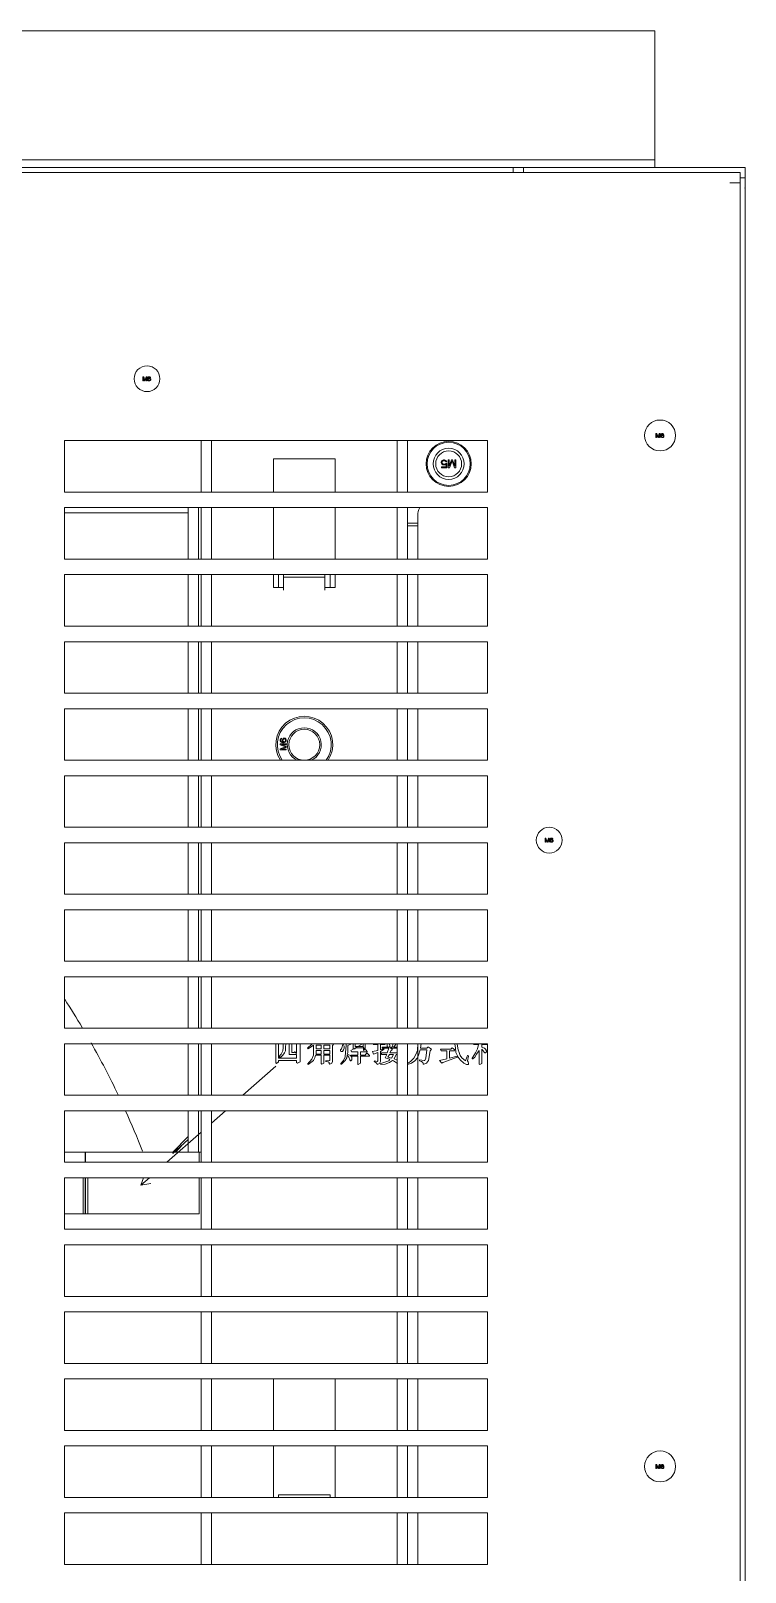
# Model space of a CAD drawing. Header units: inches. Extents: x -4705 to 38647, y 7098 to 31800.
# Drawn here: x 9031.9 to 9170.4, y 29132.1 to 29431.1 of the extents above; entities that cross this region are included whole.
import ezdxf

# ---------------------------------------------------------------- set-up
doc = ezdxf.new("R2010")
doc.units = ezdxf.units.IN
doc.header["$LTSCALE"] = 10
doc.header["$MEASUREMENT"] = 0
doc.layers.add('00_COMPONENTS', color=7, linetype='Continuous', lineweight=0)

msp = doc.modelspace()

# ---------------------------------------------------------------- linework, layer by layer
at = {"layer": '00_COMPONENTS', "color": 7, "linetype": 'Continuous'}
for p, q in [((9152.92, 29431.066), (8107.92, 29431.066)), ((9152.92, 29406.066), (9152.92, 29431.066)), ((8107.92, 29406.066), (9152.92, 29406.066)), ((9152.92, 29404.566), (9152.92, 29406.066)), ((8091.42, 29403.566), (9169.42, 29403.566)), ((9127.42, 29404.566), (8133.42, 29404.566)), ((9125.42, 29404.566), (9125.42, 29403.566)), ((9127.42, 29404.566), (9170.42, 29404.566)), ((9127.42, 29403.566), (9127.42, 29404.566)), ((9169.42, 28901.566), (9169.42, 29403.566)), ((9170.42, 29402.566), (9169.42, 29402.566)), ((9170.42, 27381.566), (9170.42, 29404.566)), ((9167.42, 29401.566), (9169.42, 29401.566)), ((9053.77, 29363.966), (9053.62, 29363.966)), ((9053.62, 29363.966), (9053.62, 29363.166)), ((9053.62, 29363.166), (9053.72, 29363.166)), ((9053.72, 29363.166), (9053.72, 29363.795)), ((9053.72, 29363.795), (9053.953, 29363.166)), ((9054.02, 29363.251), (9053.77, 29363.966)), ((9053.953, 29363.166), (9054.086, 29363.166)), ((9054.27, 29363.966), (9054.02, 29363.251)), ((9054.086, 29363.166), (9054.32, 29363.795)), ((9054.42, 29363.966), (9054.27, 29363.966)), ((9054.32, 29363.795), (9054.32, 29363.166)), ((9054.32, 29363.166), (9054.42, 29363.166)), ((9054.42, 29363.166), (9054.42, 29363.966)), ((9054.57, 29363.744), (9054.553, 29363.625)), ((9054.553, 29363.625), (9054.553, 29363.506)), ((9054.553, 29363.506), (9054.57, 29363.387)), ((9054.603, 29363.829), (9054.57, 29363.744)), ((9054.57, 29363.387), (9054.603, 29363.302)), ((9054.653, 29363.897), (9054.603, 29363.829)), ((9054.603, 29363.302), (9054.653, 29363.234)), ((9054.636, 29363.625), (9054.653, 29363.727)), ((9054.736, 29363.659), (9054.636, 29363.591)), ((9054.636, 29363.591), (9054.636, 29363.625)), ((9054.736, 29363.949), (9054.653, 29363.897)), ((9054.653, 29363.727), (9054.67, 29363.778)), ((9054.653, 29363.455), (9054.67, 29363.506)), ((9054.653, 29363.404), (9054.653, 29363.455)), ((9054.67, 29363.353), (9054.653, 29363.404)), ((9054.653, 29363.234), (9054.736, 29363.183)), ((9054.67, 29363.778), (9054.703, 29363.829)), ((9054.67, 29363.506), (9054.703, 29363.54)), ((9054.703, 29363.302), (9054.67, 29363.353)), ((9054.703, 29363.829), (9054.753, 29363.863)), ((9054.703, 29363.54), (9054.753, 29363.574)), ((9054.753, 29363.268), (9054.703, 29363.302)), ((9054.82, 29363.966), (9054.736, 29363.949)), ((9054.82, 29363.676), (9054.736, 29363.659)), ((9054.736, 29363.183), (9054.82, 29363.166)), ((9054.753, 29363.863), (9054.803, 29363.88)), ((9054.753, 29363.574), (9054.803, 29363.591)), ((9054.803, 29363.251), (9054.753, 29363.268)), ((9054.803, 29363.88), (9054.903, 29363.88)), ((9054.803, 29363.591), (9054.92, 29363.591)), ((9054.92, 29363.251), (9054.803, 29363.251)), ((9054.886, 29363.966), (9054.82, 29363.966)), ((9054.903, 29363.676), (9054.82, 29363.676)), ((9054.82, 29363.166), (9054.903, 29363.166)), ((9054.97, 29363.949), (9054.886, 29363.966)), ((9054.903, 29363.88), (9054.953, 29363.863)), ((9054.986, 29363.659), (9054.903, 29363.676)), ((9054.903, 29363.166), (9054.986, 29363.183)), ((9054.92, 29363.591), (9054.97, 29363.574)), ((9054.97, 29363.268), (9054.92, 29363.251)), ((9054.953, 29363.863), (9055.003, 29363.829)), ((9055.053, 29363.897), (9054.97, 29363.949)), ((9054.97, 29363.574), (9055.02, 29363.54)), ((9055.02, 29363.302), (9054.97, 29363.268)), ((9055.07, 29363.608), (9054.986, 29363.659)), ((9054.986, 29363.183), (9055.07, 29363.234)), ((9055.003, 29363.829), (9055.036, 29363.778)), ((9055.02, 29363.54), (9055.053, 29363.506)), ((9055.053, 29363.353), (9055.02, 29363.302)), ((9055.036, 29363.778), (9055.12, 29363.778)), ((9055.103, 29363.829), (9055.053, 29363.897)), ((9055.053, 29363.506), (9055.07, 29363.455)), ((9055.07, 29363.404), (9055.053, 29363.353)), ((9055.12, 29363.557), (9055.07, 29363.608)), ((9055.07, 29363.455), (9055.07, 29363.404)), ((9055.07, 29363.234), (9055.12, 29363.302)), ((9055.12, 29363.778), (9055.103, 29363.829)), ((9055.153, 29363.472), (9055.12, 29363.557)), ((9055.12, 29363.302), (9055.153, 29363.387)), ((9055.153, 29363.387), (9055.153, 29363.472)), ((9120.42, 29351.566), (9038.42, 29351.566)), ((9038.42, 29351.566), (9038.42, 29341.566)), ((9064.92, 29341.566), (9064.92, 29351.566)), ((9066.92, 29341.566), (9066.92, 29351.566)), ((9102.92, 29351.566), (9102.92, 29341.566)), ((9104.92, 29351.566), (9104.92, 29341.566)), ((9120.42, 29341.566), (9120.42, 29351.566)), ((9153.27, 29352.966), (9153.12, 29352.966)), ((9153.12, 29352.966), (9153.12, 29352.166)), ((9153.12, 29352.166), (9153.22, 29352.166)), ((9153.22, 29352.166), (9153.22, 29352.795)), ((9153.22, 29352.795), (9153.453, 29352.166)), ((9153.52, 29352.251), (9153.27, 29352.966)), ((9153.453, 29352.166), (9153.586, 29352.166)), ((9153.77, 29352.966), (9153.52, 29352.251)), ((9153.586, 29352.166), (9153.82, 29352.795)), ((9153.92, 29352.966), (9153.77, 29352.966)), ((9153.82, 29352.795), (9153.82, 29352.166)), ((9153.82, 29352.166), (9153.92, 29352.166)), ((9153.92, 29352.166), (9153.92, 29352.966)), ((9154.07, 29352.744), (9154.053, 29352.625)), ((9154.053, 29352.625), (9154.053, 29352.506)), ((9154.053, 29352.506), (9154.07, 29352.387)), ((9154.103, 29352.829), (9154.07, 29352.744)), ((9154.07, 29352.387), (9154.103, 29352.302)), ((9154.153, 29352.897), (9154.103, 29352.829)), ((9154.103, 29352.302), (9154.153, 29352.234)), ((9154.136, 29352.625), (9154.153, 29352.727)), ((9154.236, 29352.659), (9154.136, 29352.591)), ((9154.136, 29352.591), (9154.136, 29352.625)), ((9154.236, 29352.949), (9154.153, 29352.897)), ((9154.153, 29352.727), (9154.17, 29352.778)), ((9154.153, 29352.455), (9154.17, 29352.506)), ((9154.153, 29352.404), (9154.153, 29352.455)), ((9154.17, 29352.353), (9154.153, 29352.404)), ((9154.153, 29352.234), (9154.236, 29352.183)), ((9154.17, 29352.778), (9154.203, 29352.829)), ((9154.17, 29352.506), (9154.203, 29352.54)), ((9154.203, 29352.302), (9154.17, 29352.353)), ((9154.203, 29352.829), (9154.253, 29352.863)), ((9154.203, 29352.54), (9154.253, 29352.574)), ((9154.253, 29352.268), (9154.203, 29352.302)), ((9154.32, 29352.966), (9154.236, 29352.949)), ((9154.32, 29352.676), (9154.236, 29352.659)), ((9154.236, 29352.183), (9154.32, 29352.166)), ((9154.253, 29352.863), (9154.303, 29352.88)), ((9154.253, 29352.574), (9154.303, 29352.591)), ((9154.303, 29352.251), (9154.253, 29352.268)), ((9154.303, 29352.88), (9154.403, 29352.88)), ((9154.303, 29352.591), (9154.42, 29352.591)), ((9154.42, 29352.251), (9154.303, 29352.251)), ((9154.386, 29352.966), (9154.32, 29352.966)), ((9154.403, 29352.676), (9154.32, 29352.676)), ((9154.32, 29352.166), (9154.403, 29352.166)), ((9154.47, 29352.949), (9154.386, 29352.966)), ((9154.403, 29352.88), (9154.453, 29352.863)), ((9154.486, 29352.659), (9154.403, 29352.676)), ((9154.403, 29352.166), (9154.486, 29352.183)), ((9154.42, 29352.591), (9154.47, 29352.574)), ((9154.47, 29352.268), (9154.42, 29352.251)), ((9154.453, 29352.863), (9154.503, 29352.829)), ((9154.553, 29352.897), (9154.47, 29352.949)), ((9154.47, 29352.574), (9154.52, 29352.54)), ((9154.52, 29352.302), (9154.47, 29352.268)), ((9154.57, 29352.608), (9154.486, 29352.659)), ((9154.486, 29352.183), (9154.57, 29352.234)), ((9154.503, 29352.829), (9154.536, 29352.778)), ((9154.52, 29352.54), (9154.553, 29352.506)), ((9154.553, 29352.353), (9154.52, 29352.302)), ((9154.536, 29352.778), (9154.62, 29352.778)), ((9154.603, 29352.829), (9154.553, 29352.897)), ((9154.553, 29352.506), (9154.57, 29352.455)), ((9154.57, 29352.404), (9154.553, 29352.353)), ((9154.62, 29352.557), (9154.57, 29352.608)), ((9154.57, 29352.455), (9154.57, 29352.404)), ((9154.57, 29352.234), (9154.62, 29352.302)), ((9154.62, 29352.778), (9154.603, 29352.829)), ((9154.653, 29352.472), (9154.62, 29352.557)), ((9154.62, 29352.302), (9154.653, 29352.387)), ((9154.653, 29352.387), (9154.653, 29352.472)), ((9090.92, 29348.066), (9078.92, 29348.066)), ((9078.92, 29348.066), (9078.92, 29341.566)), ((9090.92, 29341.566), (9090.92, 29348.066)), ((9111.914, 29347.816), (9111.757, 29347.784)), ((9112.101, 29347.816), (9111.914, 29347.816)), ((9112.257, 29347.784), (9112.101, 29347.816)), ((9113.007, 29347.816), (9112.82, 29347.816)), ((9112.82, 29347.816), (9112.82, 29346.316)), ((9113.445, 29347.816), (9113.007, 29346.635)), ((9113.007, 29346.635), (9113.007, 29347.816)), ((9113.695, 29347.816), (9113.445, 29347.816)), ((9114.132, 29346.635), (9113.695, 29347.816)), ((9114.32, 29347.816), (9114.132, 29347.816)), ((9114.132, 29347.816), (9114.132, 29346.635)), ((9114.32, 29346.316), (9114.32, 29347.816)), ((9111.507, 29347.56), (9111.445, 29347.401)), ((9111.445, 29347.401), (9111.445, 29347.273)), ((9111.445, 29347.273), (9111.507, 29347.113)), ((9111.601, 29347.688), (9111.507, 29347.56)), ((9111.507, 29347.113), (9111.601, 29346.986)), ((9112.414, 29346.475), (9111.507, 29346.475)), ((9111.507, 29346.475), (9111.507, 29346.316)), ((9111.507, 29346.316), (9112.57, 29346.316)), ((9111.757, 29347.784), (9111.601, 29347.688)), ((9111.601, 29347.369), (9111.632, 29347.465)), ((9111.601, 29347.305), (9111.601, 29347.369)), ((9111.632, 29347.209), (9111.601, 29347.305)), ((9111.601, 29346.986), (9111.757, 29346.89)), ((9111.632, 29347.465), (9111.695, 29347.56)), ((9111.695, 29347.113), (9111.632, 29347.209)), ((9111.695, 29347.56), (9111.789, 29347.624)), ((9111.789, 29347.05), (9111.695, 29347.113)), ((9111.757, 29346.89), (9111.914, 29346.858)), ((9111.789, 29347.624), (9111.914, 29347.656)), ((9111.914, 29347.018), (9111.789, 29347.05)), ((9111.914, 29347.656), (9112.101, 29347.656)), ((9112.101, 29347.018), (9111.914, 29347.018)), ((9111.914, 29346.858), (9112.101, 29346.858)), ((9112.101, 29347.656), (9112.226, 29347.624)), ((9112.226, 29347.05), (9112.101, 29347.018)), ((9112.101, 29346.858), (9112.257, 29346.89)), ((9112.226, 29347.624), (9112.32, 29347.56)), ((9112.351, 29347.145), (9112.226, 29347.05)), ((9112.414, 29347.688), (9112.257, 29347.784)), ((9112.257, 29346.89), (9112.414, 29346.986)), ((9112.32, 29347.56), (9112.382, 29347.433)), ((9112.57, 29347.145), (9112.351, 29347.145)), ((9112.382, 29347.433), (9112.57, 29347.433)), ((9112.507, 29347.56), (9112.414, 29347.688)), ((9112.414, 29346.986), (9112.414, 29346.475)), ((9112.57, 29347.433), (9112.507, 29347.56)), ((9112.57, 29346.316), (9112.57, 29347.145)), ((9112.82, 29346.316), (9113.101, 29346.316)), ((9113.101, 29346.316), (9113.57, 29347.656)), ((9113.57, 29347.656), (9114.039, 29346.316)), ((9114.039, 29346.316), (9114.32, 29346.316)), ((9038.42, 29341.566), (9120.42, 29341.566)), ((9120.42, 29338.566), (9038.42, 29338.566)), ((9038.42, 29338.566), (9038.42, 29328.566)), ((9038.42, 29337.566), (9062.42, 29337.566)), ((9062.42, 29328.566), (9062.42, 29338.566)), ((9064.42, 29328.566), (9064.42, 29338.566)), ((9064.92, 29328.566), (9064.92, 29338.566)), ((9066.92, 29328.566), (9066.92, 29338.566)), ((9078.92, 29338.566), (9078.92, 29328.566)), ((9090.92, 29328.566), (9090.92, 29338.566)), ((9102.92, 29338.566), (9102.92, 29328.566)), ((9104.92, 29338.566), (9104.92, 29328.566)), ((9106.92, 29337.066), (9106.92, 29328.566)), ((9120.42, 29328.566), (9120.42, 29338.566)), ((9106.92, 29335.566), (9104.92, 29335.566)), ((9104.92, 29335.066), (9106.92, 29335.066)), ((9038.42, 29328.566), (9120.42, 29328.566)), ((9120.42, 29325.566), (9038.42, 29325.566)), ((9038.42, 29325.566), (9038.42, 29315.566)), ((9062.42, 29315.566), (9062.42, 29325.566)), ((9064.42, 29315.566), (9064.42, 29325.566)), ((9064.92, 29315.566), (9064.92, 29325.566)), ((9066.92, 29315.566), (9066.92, 29325.566)), ((9078.92, 29325.566), (9078.92, 29323.066)), ((9079.92, 29325.566), (9079.92, 29323.066)), ((9080.92, 29322.566), (9080.92, 29325.566)), ((9088.92, 29325.066), (9080.92, 29325.066)), ((9088.92, 29322.566), (9088.92, 29325.566)), ((9089.92, 29323.066), (9089.92, 29325.566)), ((9090.92, 29323.066), (9090.92, 29325.566)), ((9102.92, 29325.566), (9102.92, 29315.566)), ((9104.92, 29325.566), (9104.92, 29315.566)), ((9106.92, 29325.566), (9106.92, 29315.566)), ((9120.42, 29315.566), (9120.42, 29325.566)), ((9078.92, 29323.066), (9080.92, 29323.066)), ((9088.92, 29323.066), (9090.92, 29323.066)), ((9038.42, 29315.566), (9120.42, 29315.566)), ((9120.42, 29312.566), (9038.42, 29312.566)), ((9038.42, 29312.566), (9038.42, 29302.566)), ((9062.42, 29302.566), (9062.42, 29312.566)), ((9064.42, 29302.566), (9064.42, 29312.566)), ((9064.92, 29302.566), (9064.92, 29312.566)), ((9066.92, 29302.566), (9066.92, 29312.566)), ((9102.92, 29312.566), (9102.92, 29302.566)), ((9104.92, 29312.566), (9104.92, 29302.566)), ((9106.92, 29312.566), (9106.92, 29302.566)), ((9120.42, 29302.566), (9120.42, 29312.566)), ((9038.42, 29302.566), (9120.42, 29302.566)), ((9120.42, 29299.566), (9038.42, 29299.566)), ((9038.42, 29299.566), (9038.42, 29289.566)), ((9062.42, 29289.566), (9062.42, 29299.566)), ((9064.42, 29289.566), (9064.42, 29299.566)), ((9064.92, 29289.566), (9064.92, 29299.566)), ((9066.92, 29289.566), (9066.92, 29299.566)), ((9102.92, 29299.566), (9102.92, 29289.566)), ((9104.92, 29299.566), (9104.92, 29289.566)), ((9106.92, 29299.566), (9106.92, 29289.566)), ((9120.42, 29289.566), (9120.42, 29299.566)), ((9080.245, 29293.591), (9080.22, 29293.466)), ((9080.22, 29293.466), (9080.22, 29293.366)), ((9080.22, 29293.366), (9080.245, 29293.241)), ((9081.42, 29292.766), (9080.22, 29292.766)), ((9080.22, 29292.766), (9080.22, 29292.541)), ((9080.22, 29292.541), (9081.292, 29292.166)), ((9081.292, 29292.166), (9080.22, 29291.791)), ((9080.22, 29291.791), (9080.22, 29291.566)), ((9080.22, 29291.566), (9081.42, 29291.566)), ((9080.322, 29293.716), (9080.245, 29293.591)), ((9080.245, 29293.241), (9080.322, 29293.116)), ((9080.424, 29293.791), (9080.322, 29293.716)), ((9080.322, 29293.116), (9080.424, 29293.041)), ((9080.347, 29293.491), (9080.373, 29293.566)), ((9080.347, 29293.341), (9080.347, 29293.491)), ((9080.373, 29293.266), (9080.347, 29293.341)), ((9080.373, 29293.566), (9080.424, 29293.641)), ((9080.424, 29293.191), (9080.373, 29293.266)), ((9080.501, 29293.816), (9080.424, 29293.791)), ((9080.424, 29293.641), (9080.501, 29293.691)), ((9080.501, 29293.141), (9080.424, 29293.191)), ((9080.424, 29293.041), (9080.552, 29292.991)), ((9080.475, 29292.616), (9081.42, 29292.616)), ((9081.42, 29292.266), (9080.475, 29292.616)), ((9080.475, 29291.716), (9081.42, 29292.066)), ((9081.42, 29291.716), (9080.475, 29291.716)), ((9080.501, 29293.691), (9080.501, 29293.816)), ((9080.577, 29293.116), (9080.501, 29293.141)), ((9080.552, 29292.991), (9080.73, 29292.966)), ((9080.73, 29293.091), (9080.577, 29293.116)), ((9080.679, 29293.616), (9080.654, 29293.491)), ((9080.654, 29293.491), (9080.654, 29293.366)), ((9080.654, 29293.366), (9080.679, 29293.241)), ((9080.756, 29293.741), (9080.679, 29293.616)), ((9080.679, 29293.241), (9080.782, 29293.091)), ((9080.782, 29293.091), (9080.73, 29293.091)), ((9080.73, 29292.966), (9080.909, 29292.966)), ((9080.833, 29293.816), (9080.756, 29293.741)), ((9080.782, 29293.516), (9080.807, 29293.591)), ((9080.782, 29293.341), (9080.782, 29293.516)), ((9080.807, 29293.266), (9080.782, 29293.341)), ((9080.807, 29293.591), (9080.858, 29293.666)), ((9080.858, 29293.191), (9080.807, 29293.266)), ((9080.96, 29293.866), (9080.833, 29293.816)), ((9080.858, 29293.666), (9080.909, 29293.716)), ((9080.909, 29293.141), (9080.858, 29293.191)), ((9080.909, 29293.716), (9080.986, 29293.741)), ((9080.986, 29293.116), (9080.909, 29293.141)), ((9080.909, 29292.966), (9081.088, 29292.991)), ((9081.088, 29293.866), (9080.96, 29293.866)), ((9080.986, 29293.741), (9081.062, 29293.741)), ((9081.062, 29293.116), (9080.986, 29293.116)), ((9081.062, 29293.741), (9081.139, 29293.716)), ((9081.139, 29293.141), (9081.062, 29293.116)), ((9081.216, 29293.816), (9081.088, 29293.866)), ((9081.088, 29292.991), (9081.216, 29293.041)), ((9081.139, 29293.716), (9081.216, 29293.666)), ((9081.216, 29293.191), (9081.139, 29293.141)), ((9081.318, 29293.741), (9081.216, 29293.816)), ((9081.216, 29293.666), (9081.267, 29293.591)), ((9081.267, 29293.266), (9081.216, 29293.191)), ((9081.216, 29293.041), (9081.318, 29293.116)), ((9081.267, 29293.591), (9081.292, 29293.516)), ((9081.292, 29293.341), (9081.267, 29293.266)), ((9081.292, 29293.516), (9081.292, 29293.341)), ((9081.394, 29293.616), (9081.318, 29293.741)), ((9081.318, 29293.116), (9081.394, 29293.241)), ((9081.42, 29293.491), (9081.394, 29293.616)), ((9081.394, 29293.241), (9081.42, 29293.366)), ((9081.42, 29293.366), (9081.42, 29293.491)), ((9081.42, 29292.616), (9081.42, 29292.766)), ((9081.42, 29292.066), (9081.42, 29292.266)), ((9081.42, 29291.566), (9081.42, 29291.716)), ((9038.42, 29289.566), (9120.42, 29289.566)), ((9120.42, 29286.566), (9038.42, 29286.566)), ((9038.42, 29286.566), (9038.42, 29276.566)), ((9062.42, 29276.566), (9062.42, 29286.566)), ((9064.42, 29276.566), (9064.42, 29286.566)), ((9064.92, 29276.566), (9064.92, 29286.566)), ((9066.92, 29276.566), (9066.92, 29286.566)), ((9102.92, 29286.566), (9102.92, 29276.566)), ((9104.92, 29286.566), (9104.92, 29276.566)), ((9106.92, 29286.566), (9106.92, 29276.566)), ((9120.42, 29276.566), (9120.42, 29286.566)), ((9038.42, 29276.566), (9120.42, 29276.566)), ((9120.42, 29273.566), (9038.42, 29273.566)), ((9038.42, 29273.566), (9038.42, 29263.566)), ((9062.42, 29263.566), (9062.42, 29273.566)), ((9064.42, 29263.566), (9064.42, 29273.566)), ((9064.92, 29263.566), (9064.92, 29273.566)), ((9066.92, 29263.566), (9066.92, 29273.566)), ((9102.92, 29273.566), (9102.92, 29263.566)), ((9104.92, 29273.566), (9104.92, 29263.566)), ((9106.92, 29273.566), (9106.92, 29263.566)), ((9120.42, 29263.566), (9120.42, 29273.566)), ((9131.77, 29274.466), (9131.62, 29274.466)), ((9131.62, 29274.466), (9131.62, 29273.666)), ((9131.62, 29273.666), (9131.72, 29273.666)), ((9131.72, 29273.666), (9131.72, 29274.295)), ((9131.72, 29274.295), (9131.953, 29273.666)), ((9132.02, 29273.751), (9131.77, 29274.466)), ((9131.953, 29273.666), (9132.086, 29273.666)), ((9132.27, 29274.466), (9132.02, 29273.751)), ((9132.086, 29273.666), (9132.32, 29274.295)), ((9132.42, 29274.466), (9132.27, 29274.466)), ((9132.32, 29274.295), (9132.32, 29273.666)), ((9132.32, 29273.666), (9132.42, 29273.666)), ((9132.42, 29273.666), (9132.42, 29274.466)), ((9132.57, 29274.244), (9132.553, 29274.125)), ((9132.553, 29274.125), (9132.553, 29274.006)), ((9132.553, 29274.006), (9132.57, 29273.887)), ((9132.603, 29274.329), (9132.57, 29274.244)), ((9132.57, 29273.887), (9132.603, 29273.802)), ((9132.653, 29274.397), (9132.603, 29274.329)), ((9132.603, 29273.802), (9132.653, 29273.734)), ((9132.636, 29274.125), (9132.653, 29274.227)), ((9132.736, 29274.159), (9132.636, 29274.091)), ((9132.636, 29274.091), (9132.636, 29274.125)), ((9132.736, 29274.449), (9132.653, 29274.397)), ((9132.653, 29274.227), (9132.67, 29274.278)), ((9132.653, 29273.955), (9132.67, 29274.006)), ((9132.653, 29273.904), (9132.653, 29273.955)), ((9132.67, 29273.853), (9132.653, 29273.904)), ((9132.653, 29273.734), (9132.736, 29273.683)), ((9132.67, 29274.278), (9132.703, 29274.329)), ((9132.67, 29274.006), (9132.703, 29274.04)), ((9132.703, 29273.802), (9132.67, 29273.853)), ((9132.703, 29274.329), (9132.753, 29274.363)), ((9132.703, 29274.04), (9132.753, 29274.074)), ((9132.753, 29273.768), (9132.703, 29273.802)), ((9132.82, 29274.466), (9132.736, 29274.449)), ((9132.82, 29274.176), (9132.736, 29274.159)), ((9132.736, 29273.683), (9132.82, 29273.666)), ((9132.753, 29274.363), (9132.803, 29274.38)), ((9132.753, 29274.074), (9132.803, 29274.091)), ((9132.803, 29273.751), (9132.753, 29273.768)), ((9132.803, 29274.38), (9132.903, 29274.38)), ((9132.803, 29274.091), (9132.92, 29274.091)), ((9132.92, 29273.751), (9132.803, 29273.751)), ((9132.886, 29274.466), (9132.82, 29274.466)), ((9132.903, 29274.176), (9132.82, 29274.176)), ((9132.82, 29273.666), (9132.903, 29273.666)), ((9132.97, 29274.449), (9132.886, 29274.466)), ((9132.903, 29274.38), (9132.953, 29274.363)), ((9132.986, 29274.159), (9132.903, 29274.176)), ((9132.903, 29273.666), (9132.986, 29273.683)), ((9132.92, 29274.091), (9132.97, 29274.074)), ((9132.97, 29273.768), (9132.92, 29273.751)), ((9132.953, 29274.363), (9133.003, 29274.329)), ((9133.053, 29274.397), (9132.97, 29274.449)), ((9132.97, 29274.074), (9133.02, 29274.04)), ((9133.02, 29273.802), (9132.97, 29273.768)), ((9133.07, 29274.108), (9132.986, 29274.159)), ((9132.986, 29273.683), (9133.07, 29273.734)), ((9133.003, 29274.329), (9133.036, 29274.278)), ((9133.02, 29274.04), (9133.053, 29274.006)), ((9133.053, 29273.853), (9133.02, 29273.802)), ((9133.036, 29274.278), (9133.12, 29274.278)), ((9133.103, 29274.329), (9133.053, 29274.397)), ((9133.053, 29274.006), (9133.07, 29273.955)), ((9133.07, 29273.904), (9133.053, 29273.853)), ((9133.12, 29274.057), (9133.07, 29274.108)), ((9133.07, 29273.955), (9133.07, 29273.904)), ((9133.07, 29273.734), (9133.12, 29273.802)), ((9133.12, 29274.278), (9133.103, 29274.329)), ((9133.153, 29273.972), (9133.12, 29274.057)), ((9133.12, 29273.802), (9133.153, 29273.887)), ((9133.153, 29273.887), (9133.153, 29273.972)), ((9038.42, 29263.566), (9120.42, 29263.566)), ((9120.42, 29260.566), (9038.42, 29260.566)), ((9038.42, 29260.566), (9038.42, 29250.566)), ((9062.42, 29250.566), (9062.42, 29260.566)), ((9064.42, 29250.566), (9064.42, 29260.566)), ((9064.92, 29250.566), (9064.92, 29260.566)), ((9066.92, 29250.566), (9066.92, 29260.566)), ((9102.92, 29260.566), (9102.92, 29250.566)), ((9104.92, 29260.566), (9104.92, 29250.566)), ((9106.92, 29260.566), (9106.92, 29250.566)), ((9120.42, 29250.566), (9120.42, 29260.566)), ((9038.42, 29250.566), (9120.42, 29250.566)), ((9120.42, 29247.566), (9038.42, 29247.566)), ((9038.42, 29247.566), (9038.42, 29237.566)), ((9062.42, 29237.566), (9062.42, 29247.566)), ((9064.42, 29237.566), (9064.42, 29247.566)), ((9064.92, 29237.566), (9064.92, 29247.566)), ((9066.92, 29237.566), (9066.92, 29247.566)), ((9102.92, 29247.566), (9102.92, 29237.566)), ((9104.92, 29247.566), (9104.92, 29237.566)), ((9106.92, 29247.566), (9106.92, 29237.566)), ((9120.42, 29237.566), (9120.42, 29247.566)), ((9038.42, 29237.566), (9120.42, 29237.566)), ((9120.42, 29234.566), (9038.42, 29234.566)), ((9038.42, 29234.566), (9038.42, 29224.566)), ((9062.42, 29224.566), (9062.42, 29234.566)), ((9064.42, 29224.566), (9064.42, 29234.566)), ((9064.92, 29224.566), (9064.92, 29234.566)), ((9066.92, 29224.566), (9066.92, 29234.566)), ((9079.42, 29230.83), (9079.42, 29234.566)), ((9079.932, 29231.751), (9079.932, 29234.566)), ((9080.853, 29233.799), (9080.853, 29234.566)), ((9081.263, 29233.901), (9081.314, 29234.566)), ((9081.979, 29234.566), (9081.979, 29232.57)), ((9082.491, 29232.877), (9082.491, 29234.566)), ((9083.413, 29234.566), (9083.413, 29232.673)), ((9084.129, 29234.566), (9084.129, 29231.035)), ((9085.563, 29233.697), (9086.382, 29234.516)), ((9086.689, 29234.311), (9085.665, 29233.594)), ((9086.689, 29232.366), (9086.689, 29234.311)), ((9087.201, 29234.311), (9088.225, 29234.311)), ((9087.201, 29233.594), (9087.201, 29234.311)), ((9088.225, 29234.311), (9088.225, 29233.594)), ((9088.736, 29234.311), (9089.863, 29234.311)), ((9088.736, 29233.594), (9088.736, 29234.311)), ((9089.863, 29234.311), (9089.863, 29233.594)), ((9090.579, 29234.413), (9090.375, 29234.208)), ((9090.375, 29234.208), (9090.375, 29231.137)), ((9092.217, 29233.799), (9092.422, 29234.413)), ((9092.422, 29234.618), (9092.627, 29234.106)), ((9092.934, 29232.877), (9093.036, 29234.208)), ((9093.036, 29234.208), (9093.019, 29234.566)), ((9093.958, 29234.516), (9093.344, 29234.208)), ((9093.344, 29234.208), (9093.344, 29232.877)), ((9093.958, 29233.287), (9096.22, 29234.566)), ((9094.367, 29233.492), (9094.367, 29234.566)), ((9094.777, 29234.004), (9094.777, 29234.618)), ((9096.313, 29234.618), (9096.415, 29233.287)), ((9096.313, 29234.618), (9096.313, 29234.004)), ((9096.722, 29234.566), (9096.722, 29233.799)), ((9099.179, 29234.413), (9098.258, 29234.413)), ((9099.179, 29233.287), (9099.179, 29234.413)), ((9100.613, 29234.413), (9099.691, 29234.413)), ((9099.691, 29234.413), (9099.691, 29233.389)), ((9101.022, 29234.004), (9101.022, 29234.413)), ((9101.432, 29234.413), (9101.534, 29234.208)), ((9101.534, 29234.208), (9101.432, 29233.901)), ((9101.944, 29233.901), (9102.185, 29234.566)), ((9102.66, 29234.413), (9102.251, 29233.901)), ((9102.92, 29234.566), (9102.92, 29224.566)), ((9104.92, 29234.566), (9104.92, 29224.566)), ((9106.858, 29233.287), (9106.96, 29234.618)), ((9106.92, 29234.566), (9106.92, 29224.566)), ((9107.575, 29234.618), (9107.472, 29233.697)), ((9114.229, 29233.799), (9114.127, 29234.516)), ((9114.536, 29234.516), (9114.741, 29233.389)), ((9118.734, 29234.413), (9117.71, 29234.413)), ((9118.529, 29233.594), (9118.734, 29234.413)), ((9120.372, 29234.413), (9119.348, 29234.413)), ((9119.348, 29234.413), (9119.348, 29233.901)), ((9120.42, 29224.566), (9120.42, 29234.566)), ((9079.932, 29231.956), (9080.444, 29232.57)), ((9079.932, 29231.956), (9080.341, 29231.956)), ((9083.413, 29231.751), (9079.932, 29231.751)), ((9083.413, 29231.342), (9079.932, 29231.342)), ((9079.932, 29231.342), (9079.932, 29231.035)), ((9080.341, 29231.956), (9080.751, 29232.366)), ((9080.444, 29232.57), (9080.751, 29233.185)), ((9080.751, 29233.185), (9080.853, 29233.799)), ((9080.751, 29232.366), (9081.058, 29232.775)), ((9081.058, 29232.775), (9081.263, 29233.185)), ((9081.263, 29233.185), (9081.263, 29233.901)), ((9081.979, 29232.57), (9082.082, 29232.468)), ((9082.082, 29232.468), (9083.413, 29232.468)), ((9083.003, 29232.877), (9082.491, 29232.877)), ((9083.106, 29232.98), (9083.003, 29232.98)), ((9083.003, 29232.98), (9083.003, 29232.877)), ((9083.413, 29232.673), (9083.106, 29232.98)), ((9083.413, 29232.468), (9083.413, 29231.751)), ((9083.413, 29230.932), (9083.413, 29231.342)), ((9085.665, 29233.594), (9085.563, 29233.697)), ((9085.563, 29230.625), (9086.382, 29231.547)), ((9086.689, 29231.342), (9085.665, 29230.523)), ((9086.382, 29231.547), (9086.689, 29232.366)), ((9086.996, 29231.854), (9086.689, 29231.342)), ((9087.098, 29232.366), (9086.996, 29231.854)), ((9088.225, 29232.366), (9087.098, 29232.366)), ((9088.225, 29233.594), (9087.201, 29233.594)), ((9087.201, 29233.287), (9088.225, 29233.287)), ((9087.201, 29232.57), (9087.201, 29233.287)), ((9088.225, 29232.57), (9087.201, 29232.57)), ((9088.225, 29233.287), (9088.225, 29232.57)), ((9088.225, 29230.727), (9088.225, 29232.366)), ((9089.863, 29233.594), (9088.736, 29233.594)), ((9088.736, 29233.287), (9089.863, 29233.287)), ((9088.736, 29232.57), (9088.736, 29233.287)), ((9089.863, 29232.57), (9088.736, 29232.57)), ((9089.863, 29232.366), (9088.736, 29232.366)), ((9088.736, 29232.366), (9088.736, 29230.83)), ((9089.044, 29231.239), (9089.146, 29231.239)), ((9089.146, 29231.137), (9089.044, 29231.239)), ((9089.146, 29231.239), (9089.76, 29231.342)), ((9089.76, 29231.342), (9089.863, 29231.342)), ((9089.863, 29233.287), (9089.863, 29232.57)), ((9089.863, 29231.342), (9089.863, 29232.366)), ((9091.91, 29233.389), (9092.115, 29233.594)), ((9091.91, 29233.287), (9091.91, 29233.389)), ((9092.013, 29233.082), (9091.91, 29233.287)), ((9092.32, 29233.082), (9092.013, 29233.082)), ((9092.013, 29230.727), (9092.525, 29231.342)), ((9092.115, 29233.594), (9092.217, 29233.799)), ((9092.832, 29231.342), (9092.115, 29230.625)), ((9092.525, 29233.389), (9092.32, 29233.082)), ((9092.627, 29233.697), (9092.525, 29233.389)), ((9092.525, 29231.342), (9092.832, 29232.058)), ((9092.627, 29234.106), (9092.627, 29233.697)), ((9092.832, 29232.058), (9092.934, 29232.877)), ((9093.139, 29231.854), (9092.832, 29231.342)), ((9093.241, 29232.366), (9093.139, 29231.854)), ((9093.344, 29232.877), (9093.241, 29232.57)), ((9093.241, 29232.57), (9093.856, 29232.263)), ((9093.548, 29231.956), (9093.241, 29232.366)), ((9093.753, 29231.444), (9093.548, 29231.956)), ((9093.856, 29231.239), (9093.753, 29231.444)), ((9093.856, 29232.263), (9094.163, 29231.956)), ((9093.958, 29231.239), (9093.856, 29231.239)), ((9094.06, 29232.98), (9093.958, 29233.287)), ((9093.958, 29232.366), (9095.289, 29232.366)), ((9094.06, 29232.161), (9093.958, 29232.366)), ((9094.163, 29231.444), (9093.958, 29231.239)), ((9095.289, 29232.98), (9094.06, 29232.98)), ((9095.289, 29232.161), (9094.06, 29232.161)), ((9094.163, 29231.956), (9094.163, 29231.444)), ((9094.777, 29233.594), (9094.367, 29233.492)), ((9096.313, 29234.004), (9094.777, 29234.004)), ((9096.313, 29233.799), (9094.777, 29233.799)), ((9094.777, 29233.799), (9094.777, 29233.594)), ((9095.289, 29232.366), (9095.289, 29232.98)), ((9095.289, 29230.625), (9095.289, 29232.161)), ((9097.132, 29232.98), (9095.801, 29232.98)), ((9095.801, 29232.98), (9095.801, 29232.366)), ((9095.801, 29232.366), (9096.722, 29232.366)), ((9097.541, 29232.161), (9095.801, 29232.161)), ((9095.801, 29232.161), (9095.801, 29230.83)), ((9096.313, 29233.697), (9096.313, 29233.799)), ((9096.415, 29233.594), (9096.313, 29233.697)), ((9096.722, 29233.799), (9096.415, 29233.594)), ((9096.415, 29233.287), (9096.722, 29233.594)), ((9096.722, 29233.594), (9097.132, 29233.082)), ((9096.722, 29232.366), (9097.029, 29232.775)), ((9097.029, 29232.775), (9097.541, 29232.263)), ((9097.132, 29233.082), (9097.132, 29232.98)), ((9097.541, 29232.263), (9097.541, 29232.161)), ((9098.156, 29233.082), (9099.179, 29233.287)), ((9098.36, 29232.57), (9098.156, 29233.082)), ((9099.179, 29232.877), (9098.36, 29232.57)), ((9098.463, 29231.137), (9098.565, 29231.239)), ((9098.565, 29231.239), (9099.077, 29231.137)), ((9099.077, 29231.137), (9099.179, 29231.239)), ((9099.179, 29231.239), (9099.179, 29232.877)), ((9099.691, 29233.389), (9100.306, 29233.594)), ((9100.408, 29233.492), (9099.691, 29233.082)), ((9099.691, 29233.082), (9099.691, 29231.137)), ((9099.794, 29230.727), (9101.329, 29231.239)), ((9099.896, 29232.775), (9101.022, 29232.775)), ((9099.896, 29232.468), (9099.896, 29232.775)), ((9100.92, 29232.468), (9099.896, 29232.468)), ((9099.998, 29233.901), (9101.944, 29233.901)), ((9099.998, 29233.697), (9099.998, 29233.901)), ((9101.329, 29233.697), (9099.998, 29233.697)), ((9100.306, 29233.594), (9100.408, 29233.492)), ((9100.613, 29231.854), (9100.92, 29232.468)), ((9101.534, 29231.547), (9100.613, 29231.854)), ((9101.125, 29233.901), (9101.022, 29234.004)), ((9101.022, 29232.775), (9101.329, 29233.697)), ((9101.125, 29231.956), (9101.432, 29232.468)), ((9101.841, 29231.751), (9101.125, 29231.956)), ((9101.329, 29231.239), (9101.534, 29231.547)), ((9101.432, 29232.468), (9102.251, 29232.468)), ((9102.046, 29231.342), (9101.432, 29230.932)), ((9101.739, 29233.287), (9101.534, 29232.775)), ((9101.534, 29232.775), (9102.967, 29232.775)), ((9102.92, 29233.697), (9101.636, 29233.697)), ((9101.636, 29233.697), (9101.944, 29233.492)), ((9101.944, 29233.389), (9101.739, 29233.287)), ((9102.251, 29232.468), (9101.841, 29231.751)), ((9101.944, 29233.492), (9101.944, 29233.389)), ((9102.251, 29231.239), (9102.046, 29231.342)), ((9102.251, 29233.901), (9102.967, 29233.901)), ((9102.967, 29230.727), (9102.251, 29231.239)), ((9102.763, 29232.468), (9102.353, 29231.649)), ((9102.353, 29231.649), (9102.92, 29231.366)), ((9102.92, 29232.468), (9102.763, 29232.468)), ((9105.527, 29231.137), (9106.141, 29231.751)), ((9106.346, 29231.239), (9105.732, 29230.83)), ((9106.141, 29231.751), (9106.551, 29232.468)), ((9106.858, 29231.854), (9106.346, 29231.239)), ((9106.551, 29232.468), (9106.858, 29233.287)), ((9107.063, 29232.366), (9106.858, 29231.854)), ((9107.37, 29233.389), (9107.063, 29232.366)), ((9107.267, 29231.444), (9108.189, 29231.342)), ((9107.267, 29231.239), (9107.267, 29231.444)), ((9107.677, 29231.137), (9107.267, 29231.239)), ((9108.701, 29233.389), (9107.37, 29233.389)), ((9107.472, 29233.697), (9108.701, 29233.697)), ((9108.189, 29231.342), (9108.291, 29231.342)), ((9108.291, 29231.342), (9108.394, 29231.444)), ((9108.394, 29231.444), (9108.496, 29231.751)), ((9108.496, 29231.751), (9108.701, 29233.389)), ((9108.701, 29233.697), (9108.906, 29233.901)), ((9109.008, 29231.342), (9108.803, 29231.035)), ((9108.906, 29233.901), (9109.008, 29233.901)), ((9109.008, 29233.901), (9109.622, 29233.492)), ((9109.315, 29233.185), (9109.008, 29231.342)), ((9109.622, 29233.492), (9109.315, 29233.185)), ((9111.158, 29231.342), (9112.591, 29231.649)), ((9111.567, 29230.83), (9111.158, 29231.342)), ((9111.363, 29233.492), (9113.308, 29233.492)), ((9111.465, 29233.185), (9111.363, 29233.492)), ((9112.591, 29233.185), (9111.465, 29233.185)), ((9112.694, 29231.239), (9111.772, 29230.932)), ((9112.591, 29231.649), (9112.591, 29233.185)), ((9114.536, 29231.956), (9112.694, 29231.239)), ((9114.025, 29233.185), (9113.103, 29233.185)), ((9113.103, 29233.185), (9113.103, 29231.751)), ((9113.103, 29231.751), (9114.536, 29232.161)), ((9113.308, 29233.492), (9113.615, 29233.799)), ((9113.615, 29233.799), (9114.127, 29233.389)), ((9114.127, 29233.389), (9114.025, 29233.185)), ((9114.332, 29232.877), (9114.229, 29233.799)), ((9114.741, 29231.956), (9114.332, 29232.877)), ((9114.536, 29232.161), (9114.639, 29232.058)), ((9114.639, 29232.058), (9114.536, 29231.956)), ((9114.741, 29233.389), (9114.946, 29232.877)), ((9115.151, 29231.444), (9114.741, 29231.956)), ((9114.946, 29232.877), (9115.151, 29232.263)), ((9115.151, 29232.263), (9115.458, 29231.854)), ((9115.867, 29230.83), (9115.151, 29231.444)), ((9115.458, 29231.854), (9116.175, 29231.239)), ((9116.175, 29231.239), (9116.584, 29232.263)), ((9116.584, 29232.263), (9116.686, 29232.263)), ((9116.789, 29232.161), (9116.584, 29231.239)), ((9116.584, 29231.239), (9116.686, 29231.035)), ((9116.686, 29232.263), (9116.789, 29232.161)), ((9117.506, 29231.751), (9118.12, 29232.775)), ((9117.506, 29231.649), (9117.506, 29231.751)), ((9117.608, 29231.649), (9117.506, 29231.649)), ((9118.017, 29231.956), (9117.608, 29231.649)), ((9118.325, 29232.57), (9118.017, 29231.956)), ((9118.12, 29232.775), (9118.529, 29233.594)), ((9118.836, 29233.287), (9118.325, 29232.57)), ((9118.836, 29230.625), (9118.836, 29233.287)), ((9119.348, 29233.901), (9119.86, 29233.697)), ((9119.553, 29233.287), (9119.348, 29233.492)), ((9119.348, 29233.492), (9119.348, 29230.727)), ((9119.86, 29232.877), (9119.553, 29233.287)), ((9119.86, 29233.697), (9120.065, 29233.492)), ((9119.963, 29232.775), (9119.86, 29232.877)), ((9120.065, 29232.775), (9119.963, 29232.775)), ((9120.065, 29233.492), (9120.27, 29233.185)), ((9120.27, 29232.98), (9120.065, 29232.775)), ((9120.27, 29233.185), (9120.27, 29232.98)), ((9073.018, 29224.566), (9079.42, 29230.216)), ((9079.522, 29230.727), (9079.42, 29230.83)), ((9079.932, 29231.035), (9079.522, 29230.727)), ((9083.617, 29230.83), (9083.413, 29230.932)), ((9084.129, 29231.035), (9083.617, 29230.83)), ((9085.665, 29230.625), (9085.563, 29230.625)), ((9085.665, 29230.523), (9085.665, 29230.625)), ((9088.327, 29230.625), (9088.225, 29230.727)), ((9088.736, 29230.83), (9088.327, 29230.625)), ((9089.556, 29231.035), (9089.146, 29231.137)), ((9089.76, 29230.932), (9089.556, 29231.035)), ((9089.76, 29230.727), (9089.76, 29230.932)), ((9089.863, 29230.625), (9089.76, 29230.727)), ((9090.272, 29230.83), (9089.863, 29230.625)), ((9090.375, 29231.137), (9090.272, 29230.83)), ((9092.013, 29230.625), (9092.013, 29230.727)), ((9092.115, 29230.625), (9092.013, 29230.625)), ((9095.391, 29230.523), (9095.289, 29230.625)), ((9095.801, 29230.83), (9095.391, 29230.523)), ((9098.77, 29230.932), (9098.463, 29231.137)), ((9098.975, 29230.727), (9098.77, 29230.932)), ((9099.077, 29230.523), (9098.975, 29230.727)), ((9099.486, 29230.727), (9099.077, 29230.523)), ((9099.691, 29231.137), (9099.486, 29230.727)), ((9099.691, 29230.727), (9099.794, 29230.727)), ((9099.794, 29230.625), (9099.691, 29230.727)), ((9100.613, 29230.625), (9099.794, 29230.523)), ((9099.794, 29230.523), (9099.794, 29230.625)), ((9101.432, 29230.932), (9100.613, 29230.625)), ((9105.732, 29230.83), (9104.913, 29230.523)), ((9104.92, 29230.758), (9105.527, 29231.137)), ((9107.882, 29230.932), (9107.677, 29231.137)), ((9107.984, 29230.727), (9107.882, 29230.932)), ((9107.984, 29230.625), (9107.984, 29230.727)), ((9108.086, 29230.625), (9107.984, 29230.625)), ((9108.598, 29230.83), (9108.086, 29230.625)), ((9108.803, 29231.035), (9108.598, 29230.83)), ((9111.772, 29230.932), (9111.567, 29230.83)), ((9116.379, 29230.523), (9115.867, 29230.83)), ((9116.686, 29230.523), (9116.379, 29230.523)), ((9116.686, 29231.035), (9116.789, 29230.727)), ((9116.789, 29230.625), (9116.686, 29230.523)), ((9116.789, 29230.727), (9116.789, 29230.625)), ((9118.939, 29230.523), (9118.836, 29230.625)), ((9119.348, 29230.727), (9118.939, 29230.523)), ((9038.42, 29224.566), (9120.42, 29224.566)), ((9120.42, 29221.566), (9038.42, 29221.566)), ((9038.42, 29221.566), (9038.42, 29211.566)), ((9062.42, 29213.566), (9062.42, 29221.566)), ((9064.42, 29213.566), (9064.42, 29221.566)), ((9064.92, 29211.566), (9064.92, 29221.566)), ((9066.92, 29219.184), (9069.619, 29221.566)), ((9066.92, 29211.566), (9066.92, 29221.566)), ((9102.92, 29221.566), (9102.92, 29211.566)), ((9104.92, 29221.566), (9104.92, 29211.566)), ((9106.92, 29221.566), (9106.92, 29211.566)), ((9120.42, 29211.566), (9120.42, 29221.566)), ((9058.288, 29211.566), (9064.92, 29217.419)), ((9062.42, 29216.566), (9059.42, 29213.566)), ((9042.42, 29213.566), (9038.42, 29213.566)), ((9042.42, 29213.566), (9042.52, 29213.566)), ((9042.42, 29211.566), (9042.42, 29213.566)), ((9059.42, 29213.566), (9042.52, 29213.566)), ((9042.52, 29213.566), (9042.52, 29211.566)), ((9062.42, 29215.964), (9059.42, 29213.292)), ((9059.42, 29213.292), (9059.42, 29213.566)), ((9062.42, 29213.566), (9059.727, 29213.566)), ((9061.15, 29214.834), (9060.021, 29213.565)), ((9064.42, 29213.566), (9062.42, 29213.566)), ((9064.42, 29213.566), (9064.92, 29213.566)), ((9064.52, 29213.566), (9064.52, 29211.566)), ((9038.42, 29211.566), (9120.42, 29211.566)), ((9120.42, 29208.566), (9038.42, 29208.566)), ((9038.42, 29208.566), (9038.42, 29198.566)), ((9042.02, 29201.566), (9042.02, 29208.566)), ((9042.42, 29201.566), (9042.42, 29208.566)), ((9042.52, 29201.566), (9042.52, 29208.566)), ((9042.92, 29201.566), (9042.92, 29208.566)), ((9053.246, 29207.116), (9054.889, 29208.566)), ((9053.759, 29208.566), (9053.246, 29207.116)), ((9053.246, 29207.116), (9055.136, 29207.432)), ((9064.52, 29201.566), (9064.52, 29208.566)), ((9064.92, 29198.566), (9064.92, 29208.566)), ((9066.92, 29198.566), (9066.92, 29208.566)), ((9102.92, 29208.566), (9102.92, 29198.566)), ((9104.92, 29208.566), (9104.92, 29198.566)), ((9106.92, 29208.566), (9106.92, 29198.566)), ((9120.42, 29198.566), (9120.42, 29208.566)), ((9038.42, 29201.566), (9042.42, 29201.566)), ((9042.42, 29201.566), (9042.52, 29201.566)), ((9064.52, 29201.566), (9042.52, 29201.566)), ((9038.42, 29198.566), (9120.42, 29198.566)), ((9120.42, 29195.566), (9038.42, 29195.566)), ((9038.42, 29195.566), (9038.42, 29185.566)), ((9064.92, 29185.566), (9064.92, 29195.566)), ((9066.92, 29185.566), (9066.92, 29195.566)), ((9102.92, 29195.566), (9102.92, 29185.566)), ((9104.92, 29195.566), (9104.92, 29185.566)), ((9106.92, 29195.566), (9106.92, 29185.566)), ((9120.42, 29185.566), (9120.42, 29195.566)), ((9038.42, 29185.566), (9120.42, 29185.566)), ((9120.42, 29182.566), (9038.42, 29182.566)), ((9038.42, 29182.566), (9038.42, 29172.566)), ((9064.92, 29172.566), (9064.92, 29182.566)), ((9066.92, 29172.566), (9066.92, 29182.566)), ((9102.92, 29182.566), (9102.92, 29172.566)), ((9104.92, 29182.566), (9104.92, 29172.566)), ((9106.92, 29182.566), (9106.92, 29172.566)), ((9120.42, 29172.566), (9120.42, 29182.566)), ((9038.42, 29172.566), (9120.42, 29172.566)), ((9120.42, 29169.566), (9038.42, 29169.566)), ((9038.42, 29169.566), (9038.42, 29159.566)), ((9064.92, 29159.566), (9064.92, 29169.566)), ((9066.92, 29159.566), (9066.92, 29169.566)), ((9078.92, 29169.566), (9078.92, 29159.566)), ((9090.92, 29159.566), (9090.92, 29169.566)), ((9102.92, 29169.566), (9102.92, 29159.566)), ((9104.92, 29169.566), (9104.92, 29159.566)), ((9106.92, 29169.566), (9106.92, 29159.566)), ((9120.42, 29159.566), (9120.42, 29169.566)), ((9038.42, 29159.566), (9120.42, 29159.566)), ((9120.42, 29156.566), (9038.42, 29156.566)), ((9038.42, 29156.566), (9038.42, 29146.566)), ((9064.92, 29146.566), (9064.92, 29156.566)), ((9066.92, 29146.566), (9066.92, 29156.566)), ((9078.92, 29156.566), (9078.92, 29146.566)), ((9090.92, 29146.566), (9090.92, 29156.566)), ((9102.92, 29156.566), (9102.92, 29146.566)), ((9104.92, 29156.566), (9104.92, 29146.566)), ((9106.92, 29156.566), (9106.92, 29146.566)), ((9120.42, 29146.566), (9120.42, 29156.566)), ((9153.27, 29152.966), (9153.12, 29152.966)), ((9153.12, 29152.966), (9153.12, 29152.166)), ((9153.12, 29152.166), (9153.22, 29152.166)), ((9153.22, 29152.166), (9153.22, 29152.795)), ((9153.22, 29152.795), (9153.453, 29152.166)), ((9153.52, 29152.251), (9153.27, 29152.966)), ((9153.453, 29152.166), (9153.586, 29152.166)), ((9153.77, 29152.966), (9153.52, 29152.251)), ((9153.586, 29152.166), (9153.82, 29152.795)), ((9153.92, 29152.966), (9153.77, 29152.966)), ((9153.82, 29152.795), (9153.82, 29152.166)), ((9153.82, 29152.166), (9153.92, 29152.166)), ((9153.92, 29152.166), (9153.92, 29152.966)), ((9154.07, 29152.744), (9154.053, 29152.625)), ((9154.053, 29152.625), (9154.053, 29152.506)), ((9154.053, 29152.506), (9154.07, 29152.387)), ((9154.103, 29152.829), (9154.07, 29152.744)), ((9154.07, 29152.387), (9154.103, 29152.302)), ((9154.153, 29152.897), (9154.103, 29152.829)), ((9154.103, 29152.302), (9154.153, 29152.234)), ((9154.136, 29152.625), (9154.153, 29152.727)), ((9154.236, 29152.659), (9154.136, 29152.591)), ((9154.136, 29152.591), (9154.136, 29152.625)), ((9154.236, 29152.949), (9154.153, 29152.897)), ((9154.153, 29152.727), (9154.17, 29152.778)), ((9154.153, 29152.455), (9154.17, 29152.506)), ((9154.153, 29152.404), (9154.153, 29152.455)), ((9154.17, 29152.353), (9154.153, 29152.404)), ((9154.153, 29152.234), (9154.236, 29152.183)), ((9154.17, 29152.778), (9154.203, 29152.829)), ((9154.17, 29152.506), (9154.203, 29152.54)), ((9154.203, 29152.302), (9154.17, 29152.353)), ((9154.203, 29152.829), (9154.253, 29152.863)), ((9154.203, 29152.54), (9154.253, 29152.574)), ((9154.253, 29152.268), (9154.203, 29152.302)), ((9154.32, 29152.966), (9154.236, 29152.949)), ((9154.32, 29152.676), (9154.236, 29152.659)), ((9154.236, 29152.183), (9154.32, 29152.166)), ((9154.253, 29152.863), (9154.303, 29152.88)), ((9154.253, 29152.574), (9154.303, 29152.591)), ((9154.303, 29152.251), (9154.253, 29152.268)), ((9154.303, 29152.88), (9154.403, 29152.88)), ((9154.303, 29152.591), (9154.42, 29152.591)), ((9154.42, 29152.251), (9154.303, 29152.251)), ((9154.386, 29152.966), (9154.32, 29152.966)), ((9154.403, 29152.676), (9154.32, 29152.676)), ((9154.32, 29152.166), (9154.403, 29152.166)), ((9154.47, 29152.949), (9154.386, 29152.966)), ((9154.403, 29152.88), (9154.453, 29152.863)), ((9154.486, 29152.659), (9154.403, 29152.676)), ((9154.403, 29152.166), (9154.486, 29152.183)), ((9154.42, 29152.591), (9154.47, 29152.574)), ((9154.47, 29152.268), (9154.42, 29152.251)), ((9154.453, 29152.863), (9154.503, 29152.829)), ((9154.553, 29152.897), (9154.47, 29152.949)), ((9154.47, 29152.574), (9154.52, 29152.54)), ((9154.52, 29152.302), (9154.47, 29152.268)), ((9154.57, 29152.608), (9154.486, 29152.659)), ((9154.486, 29152.183), (9154.57, 29152.234)), ((9154.503, 29152.829), (9154.536, 29152.778)), ((9154.52, 29152.54), (9154.553, 29152.506)), ((9154.553, 29152.353), (9154.52, 29152.302)), ((9154.536, 29152.778), (9154.62, 29152.778)), ((9154.603, 29152.829), (9154.553, 29152.897)), ((9154.553, 29152.506), (9154.57, 29152.455)), ((9154.57, 29152.404), (9154.553, 29152.353)), ((9154.62, 29152.557), (9154.57, 29152.608)), ((9154.57, 29152.455), (9154.57, 29152.404)), ((9154.57, 29152.234), (9154.62, 29152.302)), ((9154.62, 29152.778), (9154.603, 29152.829)), ((9154.653, 29152.472), (9154.62, 29152.557)), ((9154.62, 29152.302), (9154.653, 29152.387)), ((9154.653, 29152.387), (9154.653, 29152.472)), ((9038.42, 29146.566), (9120.42, 29146.566)), ((9089.92, 29147.066), (9079.92, 29147.066)), ((9079.92, 29147.066), (9079.92, 29146.566)), ((9089.92, 29146.566), (9089.92, 29147.066)), ((9120.42, 29143.566), (9038.42, 29143.566)), ((9038.42, 29143.566), (9038.42, 29133.566)), ((9064.92, 29133.566), (9064.92, 29143.566)), ((9066.92, 29133.566), (9066.92, 29143.566)), ((9102.92, 29143.566), (9102.92, 29133.566)), ((9104.92, 29143.566), (9104.92, 29133.566)), ((9106.92, 29143.566), (9106.92, 29133.566)), ((9120.42, 29133.566), (9120.42, 29143.566)), ((9038.42, 29133.566), (9120.42, 29133.566))]:
    msp.add_line(p, q, dxfattribs=at)
for centre, radius in [((9054.42, 29363.566), 2.5), ((9153.92, 29352.566), 3), ((9112.92, 29347.066), 4.375), ((9112.92, 29347.066), 4.175), ((9112.92, 29347.066), 3.01), ((9112.92, 29347.066), 2.51), ((9084.92, 29292.566), 3), ((9132.42, 29274.066), 2.5), ((9153.92, 29152.566), 3)]:
    msp.add_circle(centre, radius, dxfattribs=at)
for centre, radius, start, end in [((9167.92, 29400.066), 2.5, 0, 12.50502), ((9109.92, 29337.066), 3, 150, 180), ((9084.92, 29292.566), 5.525, 327.04888, 212.95111), ((9084.92, 29292.566), 5.225, 324.86386, 215.13614), ((9084.92, 29292.566), 3.3, 294.30682, 245.69282), ((8899.92, 29153.566), 165, 30.66851, 32.90465), ((8899.92, 29153.566), 165, 25.51596, 29.47935), ((8899.92, 29153.566), 165, 21.37792, 24.3445)]:
    msp.add_arc(centre, radius, start, end, dxfattribs=at)

doc.saveas('drawing.dxf')
